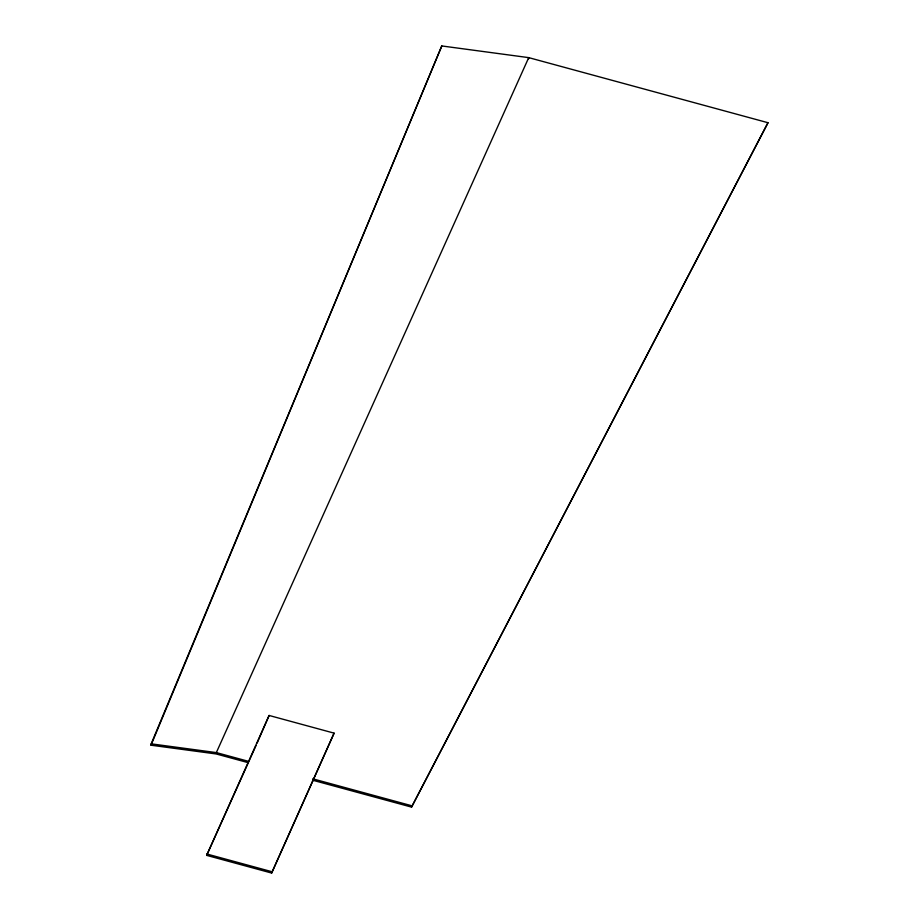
<?xml version="1.0" encoding="UTF-8"?>
<svg xmlns="http://www.w3.org/2000/svg" width="919" height="919" viewBox="0 0 919 919"><rect width="100%" height="100%" fill="white"/><g stroke="black" fill="none" stroke-linecap="round" stroke-linejoin="round"><path stroke-width="1.38" d="M247.992 762.621L216.172 753.959L151.015 745.206L151.187 743.839L441.786 45.95L528.724 57.633L767.985 122.721L411.551 807.112L312.529 780.174M206.66 855.371L269.106 715.464L334.091 733.144L271.645 873.05L206.66 855.371L256.01 745.585M269.106 715.464L257.182 742.966M271.645 873.05L334.091 733.144M441.786 45.95L151.015 745.206M411.551 807.112L767.985 122.721M528.54 59L528.724 57.633L216.344 752.592L151.187 743.839M216.344 752.592L248.164 761.254M312.713 778.807L411.723 805.745M206.832 854.004L271.817 871.683"/></g></svg>
